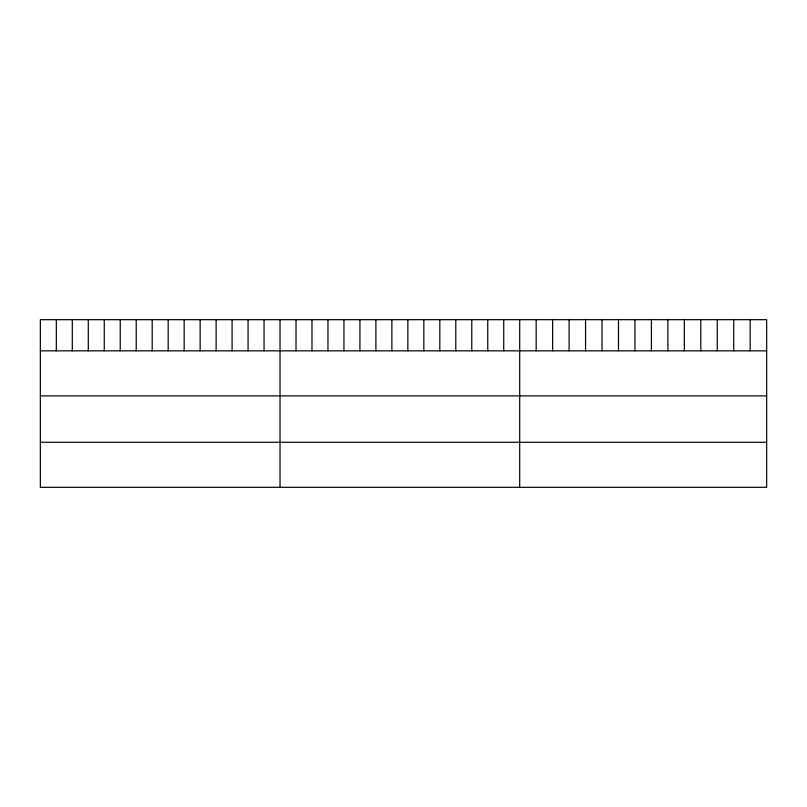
<?xml version="1.0" encoding="UTF-8"?>
<svg xmlns="http://www.w3.org/2000/svg" width="807" height="807" viewBox="0 0 807 807"><rect width="100%" height="100%" fill="white"/><g stroke="black" fill="none" stroke-linecap="round" stroke-linejoin="round"><path stroke-width="1.21" d="M766.65 350.843L766.65 487.317L40.35 487.317L40.35 319.683L766.65 319.683L766.65 350.843L40.35 350.843M40.35 395.884L766.65 395.884M40.35 442.286L766.65 442.286M750.187 319.683L750.187 350.843M733.724 319.683L733.724 350.843M717.262 319.683L717.262 350.843M700.799 319.683L700.799 350.843M684.336 319.683L684.336 350.843M667.873 319.683L667.873 350.843M651.41 319.683L651.41 350.843M634.948 319.683L634.948 350.843M618.485 319.683L618.485 350.843M602.022 319.683L602.022 350.843M585.559 319.683L585.559 350.843M569.096 319.683L569.096 350.843M552.634 319.683L552.634 350.843M536.171 319.683L536.171 350.843M519.708 319.683L519.708 487.317M503.729 319.683L503.729 350.843M487.751 319.683L487.751 350.843M471.772 319.683L471.772 350.843M455.794 319.683L455.794 350.843M439.815 319.683L439.815 350.843M423.836 319.683L423.836 350.843M407.858 319.683L407.858 350.843M391.879 319.683L391.879 350.843M375.901 319.683L375.901 350.843M359.922 319.683L359.922 350.843M343.943 319.683L343.943 350.843M327.965 319.683L327.965 350.843M311.986 319.683L311.986 350.843M296.008 319.683L296.008 350.843M280.029 319.683L280.029 487.317M264.05 319.683L264.05 350.843M248.072 319.683L248.072 350.843M232.093 319.683L232.093 350.843M216.115 319.683L216.115 350.843M200.136 319.683L200.136 350.843M184.157 319.683L184.157 350.843M168.179 319.683L168.179 350.843M152.2 319.683L152.2 350.843M136.222 319.683L136.222 350.843M120.243 319.683L120.243 350.843M104.264 319.683L104.264 350.843M88.286 319.683L88.286 350.843M72.307 319.683L72.307 350.843M56.329 319.683L56.329 350.843"/></g></svg>
